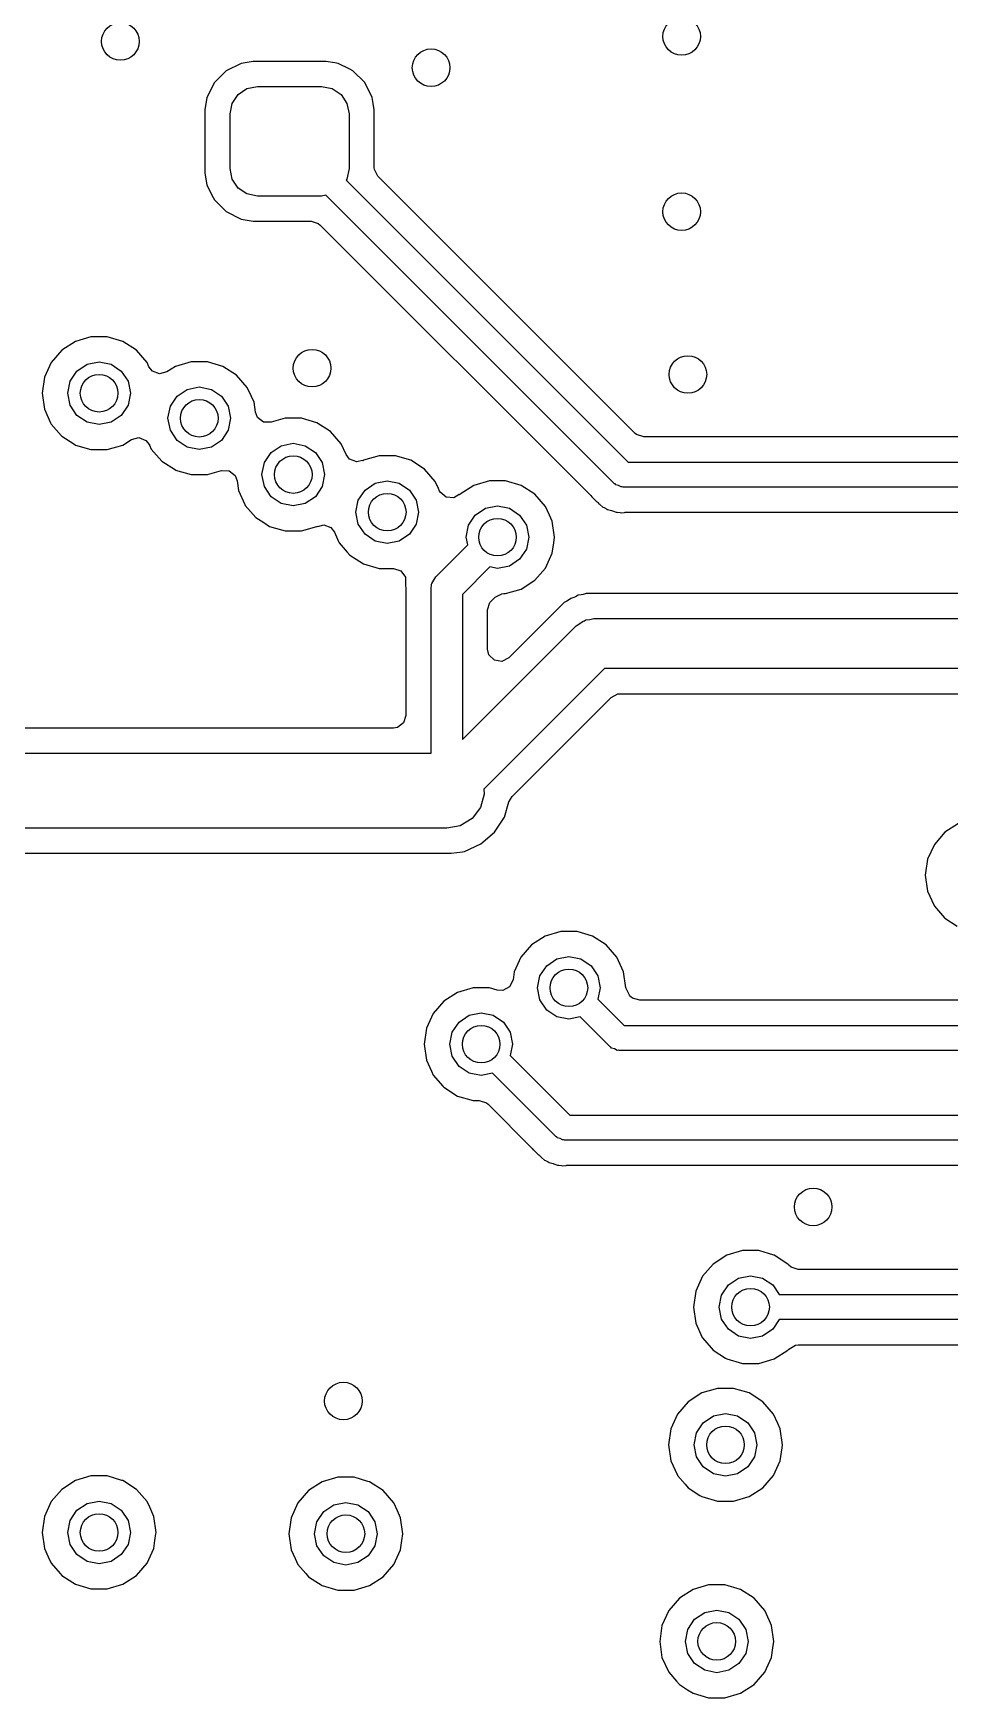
# Model space of a CAD drawing. Extents: x 100.3 to 185, y -144.7 to -85.3.
# Drawn here: x 131.52 to 138.84, y -106.92 to -93.62 of the extents above; entities that cross this region are included whole.
import ezdxf

# ---------------------------------------------------------------- set-up
doc = ezdxf.new("R2010")
doc.units = 0
doc.layers.add('BLACK', color=7, linetype='CONTINUOUS')

msp = doc.modelspace()

# ---------------------------------------------------------------- linework, layer by layer
at = {"layer": 'BLACK', "linetype": 'CONTINUOUS'}
for p, q in [((133.281, -93.8493), (133.183, -93.8649)), ((133.859, -93.8493), (133.281, -93.8493)), ((133.281, -93.8493), (133.281, -93.8493)), ((133.933, -93.861), (133.859, -93.8493)), ((133.859, -93.8493), (133.859, -93.8493)), ((133.957, -93.8649), (133.933, -93.861)), ((133.064, -93.9252), (132.97, -94.0191)), ((133.183, -93.8649), (133.064, -93.9252)), ((133.183, -93.8649), (133.183, -93.8649)), ((134.052, -93.9128), (133.957, -93.8649)), ((133.957, -93.8649), (133.957, -93.8649)), ((134.076, -93.9252), (134.052, -93.9128)), ((134.17, -94.0191), (134.076, -93.9252)), ((132.97, -94.0191), (132.91, -94.1374)), ((133.112, -94.1849), (133.159, -94.1139)), ((133.159, -94.1139), (133.23, -94.0665)), ((133.23, -94.0665), (133.314, -94.0498)), ((133.314, -94.0498), (133.826, -94.0498)), ((133.826, -94.0498), (133.91, -94.0665)), ((133.91, -94.0665), (133.981, -94.1139)), ((133.981, -94.1139), (134.028, -94.1849)), ((134.23, -94.1374), (134.17, -94.0191)), ((132.91, -94.1374), (132.894, -94.2356)), ((132.894, -94.2356), (132.894, -94.7391)), ((132.91, -94.1374), (132.91, -94.1374)), ((133.095, -94.2686), (133.112, -94.1849)), ((134.028, -94.1849), (134.045, -94.2686)), ((134.238, -94.186), (134.23, -94.1374)), ((134.245, -94.2356), (134.238, -94.186)), ((134.245, -94.6969), (134.245, -94.2356)), ((133.095, -94.7061), (133.095, -94.2686)), ((134.045, -94.2686), (134.045, -94.7061)), ((132.894, -94.7391), (132.91, -94.8373)), ((133.112, -94.7898), (133.095, -94.7061)), ((133.159, -94.8608), (133.112, -94.7898)), ((134.028, -94.7898), (134.023, -94.7985)), ((134.045, -94.7061), (134.028, -94.7898)), ((134.247, -94.7123), (134.245, -94.6969)), ((134.274, -94.7669), (134.247, -94.7123)), ((136.328, -96.8205), (134.274, -94.7669)), ((132.91, -94.8373), (132.91, -94.8373)), ((132.91, -94.8373), (132.961, -94.9364)), ((133.23, -94.9082), (133.159, -94.8608)), ((133.314, -94.9248), (133.23, -94.9082)), ((133.826, -94.9248), (133.314, -94.9248)), ((133.859, -94.9182), (133.826, -94.9248)), ((136.162, -97.2207), (133.859, -94.9182)), ((134.023, -94.7985), (136.274, -97.05)), ((132.961, -94.9364), (132.97, -94.9556)), ((132.97, -94.9556), (133.064, -95.0495)), ((133.064, -95.0495), (133.183, -95.1098)), ((133.183, -95.1098), (133.249, -95.1203)), ((133.249, -95.1203), (133.281, -95.1253)), ((133.281, -95.1253), (133.281, -95.1253)), ((133.281, -95.1253), (133.742, -95.1253)), ((133.742, -95.1253), (133.8, -95.1442)), ((133.8, -95.1442), (133.812, -95.1543)), ((133.812, -95.1543), (135.974, -97.3164)), ((131.861, -96.086), (131.752, -96.156)), ((131.985, -96.0495), (131.861, -96.086)), ((131.861, -96.086), (131.861, -96.086)), ((132.115, -96.0495), (131.985, -96.0495)), ((131.985, -96.0495), (131.985, -96.0495)), ((132.239, -96.086), (132.115, -96.0495)), ((132.115, -96.0495), (132.115, -96.0495)), ((132.348, -96.156), (132.239, -96.086)), ((132.239, -96.086), (132.239, -96.086)), ((132.239, -96.086), (132.239, -96.086)), ((132.239, -96.086), (132.239, -96.086)), ((131.667, -96.2539), (131.613, -96.3718)), ((131.752, -96.156), (131.667, -96.2539)), ((131.954, -96.269), (132.05, -96.25)), ((132.05, -96.25), (132.146, -96.269)), ((132.433, -96.2539), (132.348, -96.156)), ((132.348, -96.156), (132.348, -96.156)), ((132.348, -96.156), (132.348, -96.156)), ((132.448, -96.2881), (132.433, -96.2539)), ((132.785, -96.2495), (132.661, -96.286)), ((132.915, -96.2495), (132.785, -96.2495)), ((132.785, -96.2495), (132.785, -96.2495)), ((133.039, -96.286), (132.915, -96.2495)), ((132.915, -96.2495), (132.915, -96.2495)), ((131.613, -96.3718), (131.595, -96.5)), ((131.819, -96.4043), (131.873, -96.3232)), ((131.873, -96.3232), (131.954, -96.269)), ((132.146, -96.269), (132.227, -96.3232)), ((132.227, -96.3232), (132.281, -96.4043)), ((132.476, -96.3236), (132.448, -96.2881)), ((132.533, -96.3458), (132.476, -96.3236)), ((132.592, -96.3303), (132.533, -96.3458)), ((132.661, -96.286), (132.592, -96.3303)), ((132.661, -96.286), (132.661, -96.286)), ((133.148, -96.356), (133.039, -96.286)), ((133.039, -96.286), (133.039, -96.286)), ((133.039, -96.286), (133.039, -96.286)), ((133.039, -96.286), (133.039, -96.286)), ((133.233, -96.4539), (133.148, -96.356)), ((133.148, -96.356), (133.148, -96.356)), ((133.148, -96.356), (133.148, -96.356)), ((131.595, -96.5), (131.595, -96.5)), ((131.595, -96.5), (131.613, -96.6282)), ((131.8, -96.5), (131.819, -96.4043)), ((131.819, -96.5957), (131.8, -96.5)), ((132.281, -96.4043), (132.3, -96.5)), ((132.3, -96.5), (132.281, -96.5957)), ((132.673, -96.5232), (132.754, -96.469)), ((132.754, -96.469), (132.85, -96.45)), ((132.85, -96.45), (132.946, -96.469)), ((132.946, -96.469), (133.027, -96.5232)), ((133.266, -96.5264), (133.233, -96.4539)), ((131.613, -96.6282), (131.663, -96.736)), ((131.873, -96.6768), (131.819, -96.5957)), ((132.281, -96.5957), (132.227, -96.6768)), ((132.6, -96.7), (132.619, -96.6043)), ((132.619, -96.6043), (132.673, -96.5232)), ((133.027, -96.5232), (133.081, -96.6043)), ((133.081, -96.6043), (133.1, -96.7)), ((133.287, -96.5718), (133.266, -96.5264)), ((133.298, -96.6513), (133.287, -96.5718)), ((133.314, -96.693), (133.298, -96.6513)), ((131.663, -96.736), (131.667, -96.7461)), ((131.667, -96.7461), (131.747, -96.8387)), ((131.954, -96.731), (131.873, -96.6768)), ((132.05, -96.75), (131.954, -96.731)), ((132.146, -96.731), (132.05, -96.75)), ((132.227, -96.6768), (132.146, -96.731)), ((132.619, -96.7957), (132.6, -96.7)), ((133.1, -96.7), (133.081, -96.7957)), ((133.363, -96.7304), (133.314, -96.693)), ((133.424, -96.7322), (133.363, -96.7304)), ((133.535, -96.6995), (133.424, -96.7322)), ((133.665, -96.6995), (133.535, -96.6995)), ((133.535, -96.6995), (133.535, -96.6995)), ((133.789, -96.736), (133.665, -96.6995)), ((133.665, -96.6995), (133.665, -96.6995)), ((133.898, -96.806), (133.789, -96.736)), ((133.789, -96.736), (133.789, -96.736)), ((133.789, -96.736), (133.789, -96.736)), ((133.789, -96.736), (133.789, -96.736)), ((131.747, -96.8387), (131.752, -96.844)), ((131.752, -96.844), (131.848, -96.9054)), ((131.848, -96.9054), (131.861, -96.914)), ((131.861, -96.914), (131.985, -96.9505)), ((132.115, -96.9505), (132.239, -96.914)), ((132.239, -96.914), (132.308, -96.8697)), ((132.308, -96.8697), (132.367, -96.8542)), ((132.367, -96.8542), (132.424, -96.8764)), ((132.424, -96.8764), (132.452, -96.9119)), ((132.452, -96.9119), (132.452, -96.914)), ((132.452, -96.914), (132.467, -96.9461)), ((132.673, -96.8768), (132.619, -96.7957)), ((132.754, -96.931), (132.673, -96.8768)), ((133.027, -96.8768), (132.946, -96.931)), ((133.081, -96.7957), (133.027, -96.8768)), ((133.423, -96.9732), (133.504, -96.919)), ((133.504, -96.919), (133.6, -96.9)), ((133.6, -96.9), (133.696, -96.919)), ((133.696, -96.919), (133.777, -96.9732)), ((133.983, -96.9039), (133.898, -96.806)), ((133.898, -96.806), (133.898, -96.806)), ((133.898, -96.806), (133.898, -96.806)), ((134.022, -96.9906), (133.983, -96.9039)), ((133.983, -96.9039), (133.983, -96.9039)), ((133.983, -96.9039), (133.983, -96.9039)), ((136.34, -96.8306), (136.328, -96.8205)), ((136.398, -96.8495), (136.34, -96.8306)), ((141.086, -96.8495), (136.398, -96.8495)), ((131.985, -96.9505), (131.985, -96.9505)), ((131.985, -96.9505), (132.115, -96.9505)), ((132.115, -96.9505), (132.115, -96.9505)), ((132.467, -96.9461), (132.552, -97.044)), ((132.552, -97.044), (132.552, -97.044)), ((132.552, -97.044), (132.659, -97.1131)), ((132.85, -96.95), (132.754, -96.931)), ((132.946, -96.931), (132.85, -96.95)), ((133.369, -97.0543), (133.423, -96.9732)), ((133.777, -96.9732), (133.831, -97.0543)), ((134.05, -97.0261), (134.022, -96.9906)), ((134.107, -97.0483), (134.05, -97.0261)), ((134.153, -97.0361), (134.107, -97.0483)), ((134.154, -97.0389), (134.153, -97.0361)), ((134.161, -97.036), (134.154, -97.0389)), ((134.285, -96.9995), (134.161, -97.036)), ((134.415, -96.9995), (134.285, -96.9995)), ((134.285, -96.9995), (134.285, -96.9995)), ((134.539, -97.036), (134.415, -96.9995)), ((134.415, -96.9995), (134.415, -96.9995)), ((134.648, -97.106), (134.539, -97.036)), ((134.539, -97.036), (134.539, -97.036)), ((134.539, -97.036), (134.539, -97.036)), ((134.539, -97.036), (134.539, -97.036)), ((136.274, -97.05), (157.508, -97.05)), ((132.659, -97.1131), (132.661, -97.114)), ((132.661, -97.114), (132.785, -97.1505)), ((132.785, -97.1505), (132.785, -97.1505)), ((132.785, -97.1505), (132.915, -97.1505)), ((132.915, -97.1505), (133.026, -97.1178)), ((132.915, -97.1505), (132.915, -97.1505)), ((133.026, -97.1178), (133.087, -97.1196)), ((133.087, -97.1196), (133.136, -97.157)), ((133.136, -97.157), (133.152, -97.1987)), ((133.35, -97.15), (133.369, -97.0543)), ((133.369, -97.2457), (133.35, -97.15)), ((133.831, -97.0543), (133.85, -97.15)), ((133.85, -97.15), (133.831, -97.2457)), ((134.733, -97.2039), (134.648, -97.106)), ((134.648, -97.106), (134.648, -97.106)), ((134.648, -97.106), (134.648, -97.106)), ((133.152, -97.1987), (133.163, -97.2782)), ((133.163, -97.2782), (133.214, -97.3884)), ((133.423, -97.3268), (133.369, -97.2457)), ((133.831, -97.2457), (133.777, -97.3268)), ((134.119, -97.3543), (134.173, -97.2732)), ((134.173, -97.2732), (134.254, -97.219)), ((134.254, -97.219), (134.35, -97.2)), ((134.35, -97.2), (134.446, -97.219)), ((134.446, -97.219), (134.527, -97.2732)), ((134.527, -97.2732), (134.581, -97.3543)), ((134.759, -97.2618), (134.733, -97.2039)), ((134.768, -97.2811), (134.759, -97.2618)), ((134.773, -97.2911), (134.768, -97.2811)), ((134.82, -97.3312), (134.773, -97.2911)), ((134.925, -97.3094), (134.881, -97.3364)), ((134.927, -97.3107), (134.925, -97.3094)), ((134.932, -97.306), (134.927, -97.3107)), ((135.041, -97.236), (134.932, -97.306)), ((135.165, -97.1995), (135.041, -97.236)), ((135.041, -97.236), (135.041, -97.236)), ((135.295, -97.1995), (135.165, -97.1995)), ((135.165, -97.1995), (135.165, -97.1995)), ((135.419, -97.236), (135.295, -97.1995)), ((135.295, -97.1995), (135.295, -97.1995)), ((135.528, -97.306), (135.419, -97.236)), ((135.419, -97.236), (135.419, -97.236)), ((135.419, -97.236), (135.419, -97.236)), ((135.419, -97.236), (135.419, -97.236)), ((135.613, -97.4039), (135.528, -97.306)), ((135.528, -97.306), (135.528, -97.306)), ((135.528, -97.306), (135.528, -97.306)), ((135.974, -97.3164), (135.982, -97.3276)), ((136.169, -97.2244), (136.162, -97.2207)), ((136.174, -97.2309), (136.169, -97.2244)), ((136.196, -97.2381), (136.174, -97.2309)), ((136.217, -97.2488), (136.196, -97.2381)), ((136.225, -97.2475), (136.217, -97.2488)), ((136.233, -97.25), (136.225, -97.2475)), ((157.549, -97.25), (136.233, -97.25)), ((133.214, -97.3884), (133.217, -97.3961)), ((133.217, -97.3961), (133.279, -97.4678)), ((133.504, -97.381), (133.423, -97.3268)), ((133.6, -97.4), (133.504, -97.381)), ((133.696, -97.381), (133.6, -97.4)), ((133.777, -97.3268), (133.696, -97.381)), ((134.1, -97.45), (134.119, -97.3543)), ((134.119, -97.5457), (134.1, -97.45)), ((134.581, -97.3543), (134.6, -97.45)), ((134.6, -97.45), (134.581, -97.5457)), ((134.881, -97.3364), (134.82, -97.3312)), ((135.053, -97.4732), (135.134, -97.419)), ((135.134, -97.419), (135.23, -97.4)), ((135.23, -97.4), (135.326, -97.419)), ((135.326, -97.419), (135.407, -97.4732)), ((135.645, -97.4741), (135.613, -97.4039)), ((135.982, -97.3276), (135.983, -97.3269)), ((135.983, -97.3269), (135.989, -97.3342)), ((135.989, -97.3342), (136.024, -97.3666)), ((136.024, -97.3666), (136.026, -97.3682)), ((136.026, -97.3682), (136.034, -97.3759)), ((136.034, -97.3759), (136.04, -97.3822)), ((136.04, -97.3822), (136.043, -97.3842)), ((136.043, -97.3842), (136.048, -97.3884)), ((136.048, -97.3884), (136.072, -97.4099)), ((136.072, -97.4099), (136.072, -97.4099)), ((136.072, -97.4099), (136.072, -97.4099)), ((136.072, -97.4099), (136.081, -97.4135)), ((136.081, -97.4135), (136.101, -97.4241)), ((136.101, -97.4241), (136.109, -97.4297)), ((136.109, -97.4297), (136.14, -97.437)), ((136.14, -97.437), (136.147, -97.439)), ((136.147, -97.439), (136.176, -97.4505)), ((136.176, -97.4505), (136.186, -97.4505)), ((136.186, -97.4505), (136.209, -97.4531)), ((136.219, -97.4554), (136.243, -97.4519)), ((136.243, -97.4519), (136.25, -97.451)), ((136.25, -97.451), (136.257, -97.4505)), ((136.257, -97.4505), (147.336, -97.4505)), ((133.279, -97.4678), (133.302, -97.494)), ((133.302, -97.494), (133.364, -97.5336)), ((133.364, -97.5336), (133.411, -97.564)), ((133.411, -97.564), (133.535, -97.6005)), ((133.665, -97.6005), (133.789, -97.564)), ((133.789, -97.564), (133.796, -97.5611)), ((133.789, -97.564), (133.789, -97.564)), ((133.796, -97.5611), (133.797, -97.5639)), ((133.797, -97.5639), (133.843, -97.5517)), ((133.843, -97.5517), (133.9, -97.5739)), ((133.9, -97.5739), (133.928, -97.6094)), ((134.173, -97.6268), (134.119, -97.5457)), ((134.581, -97.5457), (134.527, -97.6268)), ((134.98, -97.65), (134.999, -97.5543)), ((134.999, -97.5543), (135.053, -97.4732)), ((135.407, -97.4732), (135.461, -97.5543)), ((135.461, -97.5543), (135.48, -97.65)), ((135.667, -97.5218), (135.645, -97.4741)), ((135.685, -97.65), (135.667, -97.5218)), ((136.209, -97.4531), (136.219, -97.4554)), ((133.535, -97.6005), (133.535, -97.6005)), ((133.535, -97.6005), (133.665, -97.6005)), ((133.665, -97.6005), (133.665, -97.6005)), ((133.928, -97.6094), (133.962, -97.6848)), ((133.962, -97.6848), (133.967, -97.6961)), ((133.967, -97.6961), (134.031, -97.7699)), ((134.254, -97.681), (134.173, -97.6268)), ((134.35, -97.7), (134.254, -97.681)), ((134.446, -97.681), (134.35, -97.7)), ((134.527, -97.6268), (134.446, -97.681)), ((134.737, -97.9666), (134.992, -97.7111)), ((134.992, -97.7111), (134.98, -97.65)), ((135.48, -97.65), (135.461, -97.7457)), ((135.667, -97.7782), (135.679, -97.6961)), ((135.679, -97.6961), (135.685, -97.65)), ((135.685, -97.65), (135.685, -97.65)), ((134.031, -97.7699), (134.052, -97.794)), ((134.052, -97.794), (134.102, -97.8264)), ((134.102, -97.8264), (134.161, -97.864)), ((135.407, -97.8268), (135.326, -97.881)), ((135.461, -97.7457), (135.407, -97.8268)), ((135.613, -97.8961), (135.667, -97.7782)), ((134.161, -97.864), (134.285, -97.9005)), ((134.285, -97.9005), (134.285, -97.9005)), ((134.285, -97.9005), (134.4, -97.9005)), ((134.4, -97.9005), (134.459, -97.9194)), ((134.459, -97.9194), (134.495, -97.9689)), ((134.495, -97.9689), (134.496, -98.0175)), ((134.722, -97.9938), (134.737, -97.9666)), ((135.169, -97.8879), (134.95, -98.1068)), ((135.23, -97.9), (135.169, -97.8879)), ((135.326, -97.881), (135.23, -97.9)), ((135.528, -97.994), (135.613, -97.8961)), ((134.496, -98.0175), (134.496, -98.0176)), ((134.496, -98.0176), (134.496, -98.0234)), ((134.496, -98.0234), (134.496, -98.0251)), ((134.496, -98.0251), (134.496, -98.0262)), ((134.496, -98.0262), (134.499, -98.0671)), ((134.499, -98.0671), (134.499, -98.0714)), ((134.499, -98.0714), (134.499, -99.0755)), ((134.7, -98.055), (134.703, -98.0329)), ((134.7, -99.375), (134.7, -98.055)), ((134.703, -98.0284), (134.704, -98.026)), ((134.703, -98.0329), (134.703, -98.0284)), ((134.704, -98.026), (134.705, -98.0198)), ((134.705, -98.0198), (134.722, -97.9938)), ((134.95, -98.1068), (134.95, -99.2672)), ((135.211, -98.1295), (135.265, -98.1017)), ((135.265, -98.1017), (135.281, -98.1005)), ((135.281, -98.1005), (135.295, -98.1005)), ((135.295, -98.1005), (135.419, -98.064)), ((135.295, -98.1005), (135.295, -98.1005)), ((135.419, -98.064), (135.528, -97.994)), ((135.875, -98.1144), (135.853, -98.1253)), ((135.899, -98.1106), (135.875, -98.1144)), ((135.875, -98.1144), (135.875, -98.1144)), ((135.914, -98.107), (135.899, -98.1106)), ((135.937, -98.0995), (135.914, -98.107)), ((136.063, -98.0995), (135.937, -98.0995)), ((135.937, -98.0995), (135.937, -98.0995)), ((135.937, -98.0995), (135.937, -98.0995)), ((142.761, -98.0995), (136.063, -98.0995)), ((135.15, -98.2308), (135.169, -98.1726)), ((135.15, -98.5441), (135.15, -98.2308)), ((135.169, -98.1726), (135.179, -98.1608)), ((135.179, -98.1608), (135.211, -98.1295)), ((135.739, -98.1945), (135.32, -98.6141)), ((135.762, -98.1719), (135.739, -98.1945)), ((135.739, -98.1945), (135.739, -98.1945)), ((135.783, -98.161), (135.762, -98.1719)), ((135.762, -98.1719), (135.762, -98.1719)), ((135.796, -98.1529), (135.783, -98.161)), ((135.816, -98.1387), (135.796, -98.1529)), ((135.839, -98.1312), (135.816, -98.1387)), ((135.816, -98.1387), (135.816, -98.1387)), ((135.853, -98.1253), (135.839, -98.1312)), ((134.95, -99.2672), (135.859, -98.3586)), ((135.859, -98.3586), (135.887, -98.3407)), ((135.887, -98.3407), (135.913, -98.3198)), ((135.913, -98.3198), (135.924, -98.3173)), ((135.924, -98.3173), (135.934, -98.3112)), ((135.934, -98.3112), (135.967, -98.3075)), ((135.967, -98.3075), (136, -98.3)), ((136, -98.3), (142.858, -98.3)), ((135.161, -98.589), (135.15, -98.5441)), ((135.205, -98.6323), (135.161, -98.589)), ((135.265, -98.6419), (135.205, -98.6323)), ((135.32, -98.6141), (135.265, -98.6419)), ((136.083, -98.7), (135.12, -99.6628)), ((142.858, -98.7), (136.083, -98.7)), ((136.137, -98.9295), (136.191, -98.9017)), ((136.191, -98.9017), (136.207, -98.9005)), ((136.207, -98.9005), (142.761, -98.9005)), ((135.346, -99.7205), (136.137, -98.9295)), ((134.4, -99.1745), (126.849, -99.1745)), ((134.431, -99.1697), (134.4, -99.1745)), ((134.481, -99.1337), (134.431, -99.1697)), ((134.499, -99.0755), (134.481, -99.1337)), ((126.55, -99.375), (134.7, -99.375)), ((135.124, -99.7027), (135.094, -99.8087)), ((135.12, -99.6628), (135.124, -99.7027)), ((135.094, -99.8087), (135.027, -99.8967)), ((135.285, -99.8851), (135.321, -99.7626)), ((135.321, -99.7626), (135.346, -99.7205)), ((134.825, -99.975), (126.375, -99.975)), ((134.933, -99.9547), (134.825, -99.975)), ((135.027, -99.8967), (134.933, -99.9547)), ((135.207, -100.006), (135.285, -99.8851)), ((138.911, -99.936), (138.802, -100.006)), ((134.967, -100.16), (135.098, -100.1)), ((135.098, -100.1), (135.207, -100.006)), ((138.717, -100.104), (138.663, -100.222)), ((138.802, -100.006), (138.717, -100.104)), ((126.674, -100.175), (134.861, -100.175)), ((134.861, -100.175), (134.95, -100.163)), ((134.95, -100.163), (134.967, -100.16)), ((138.663, -100.222), (138.645, -100.35)), ((138.645, -100.35), (138.645, -100.35)), ((138.645, -100.35), (138.663, -100.478)), ((138.663, -100.478), (138.715, -100.591)), ((138.715, -100.591), (138.717, -100.596)), ((138.717, -100.596), (138.799, -100.691)), ((138.799, -100.691), (138.802, -100.694)), ((138.802, -100.694), (138.898, -100.756)), ((135.502, -100.906), (135.417, -101.004)), ((135.611, -100.836), (135.502, -100.906)), ((135.735, -100.799), (135.611, -100.836)), ((135.611, -100.836), (135.611, -100.836)), ((135.865, -100.799), (135.735, -100.799)), ((135.735, -100.799), (135.735, -100.799)), ((135.989, -100.836), (135.865, -100.799)), ((135.865, -100.799), (135.865, -100.799)), ((136.098, -100.906), (135.989, -100.836)), ((135.989, -100.836), (135.989, -100.836)), ((135.989, -100.836), (135.989, -100.836)), ((135.989, -100.836), (135.989, -100.836)), ((136.183, -101.004), (136.098, -100.906)), ((136.098, -100.906), (136.098, -100.906)), ((136.098, -100.906), (136.098, -100.906)), ((135.417, -101.004), (135.363, -101.122)), ((135.623, -101.073), (135.704, -101.019)), ((135.704, -101.019), (135.8, -101)), ((135.8, -101), (135.896, -101.019)), ((135.896, -101.019), (135.977, -101.073)), ((136.237, -101.122), (136.183, -101.004)), ((135.363, -101.122), (135.354, -101.187)), ((135.55, -101.25), (135.569, -101.154)), ((135.569, -101.154), (135.623, -101.073)), ((135.977, -101.073), (136.031, -101.154)), ((136.031, -101.154), (136.05, -101.25)), ((136.255, -101.25), (136.237, -101.122)), ((134.911, -101.286), (134.802, -101.356)), ((135.035, -101.249), (134.911, -101.286)), ((134.911, -101.286), (134.911, -101.286)), ((135.165, -101.249), (135.035, -101.249)), ((135.035, -101.249), (135.035, -101.249)), ((135.165, -101.25), (135.165, -101.249)), ((135.165, -101.249), (135.165, -101.249)), ((135.228, -101.268), (135.165, -101.25)), ((135.273, -101.271), (135.228, -101.268)), ((135.327, -101.242), (135.273, -101.271)), ((135.354, -101.187), (135.327, -101.242)), ((135.569, -101.346), (135.55, -101.25)), ((136.05, -101.25), (136.032, -101.341)), ((136.256, -101.253), (136.255, -101.25)), ((136.256, -101.254), (136.256, -101.253)), ((136.283, -101.309), (136.256, -101.254)), ((134.802, -101.356), (134.717, -101.454)), ((135.623, -101.427), (135.569, -101.346)), ((135.704, -101.481), (135.623, -101.427)), ((136.032, -101.341), (136.241, -101.55)), ((136.29, -101.315), (136.283, -101.309)), ((136.295, -101.321), (136.29, -101.315)), ((136.307, -101.331), (136.295, -101.321)), ((136.365, -101.349), (136.307, -101.331)), ((141.334, -101.349), (136.365, -101.349)), ((134.663, -101.572), (134.645, -101.7)), ((134.717, -101.454), (134.663, -101.572)), ((134.869, -101.604), (134.923, -101.523)), ((134.923, -101.523), (135.004, -101.469)), ((135.004, -101.469), (135.1, -101.45)), ((135.1, -101.45), (135.196, -101.469)), ((135.196, -101.469), (135.277, -101.523)), ((135.277, -101.523), (135.331, -101.604)), ((135.8, -101.5), (135.704, -101.481)), ((135.891, -101.482), (135.8, -101.5)), ((136.129, -101.721), (135.891, -101.482)), ((136.241, -101.55), (152.322, -101.55)), ((134.645, -101.7), (134.645, -101.7)), ((134.645, -101.7), (134.663, -101.828)), ((134.85, -101.7), (134.869, -101.604)), ((134.869, -101.796), (134.85, -101.7)), ((135.331, -101.604), (135.35, -101.7)), ((135.35, -101.7), (135.332, -101.791)), ((134.663, -101.828), (134.702, -101.914)), ((134.923, -101.877), (134.869, -101.796)), ((135.332, -101.791), (135.807, -102.266)), ((136.136, -101.724), (136.129, -101.721)), ((136.141, -101.731), (136.136, -101.724)), ((136.163, -101.738), (136.141, -101.731)), ((136.184, -101.749), (136.163, -101.738)), ((136.192, -101.748), (136.184, -101.749)), ((136.2, -101.75), (136.192, -101.748)), ((152.322, -101.75), (136.2, -101.75)), ((134.702, -101.914), (134.717, -101.946)), ((134.717, -101.946), (134.795, -102.036)), ((135.004, -101.931), (134.923, -101.877)), ((135.1, -101.95), (135.004, -101.931)), ((135.191, -101.932), (135.1, -101.95)), ((135.695, -102.437), (135.191, -101.932)), ((134.795, -102.036), (134.802, -102.044)), ((134.802, -102.044), (134.911, -102.114)), ((134.911, -102.114), (134.911, -102.114)), ((134.911, -102.114), (135.035, -102.15)), ((135.035, -102.15), (135.085, -102.15)), ((135.085, -102.15), (135.143, -102.169)), ((135.143, -102.169), (135.155, -102.179)), ((135.155, -102.179), (135.507, -102.532)), ((135.807, -102.266), (151.71, -102.266)), ((135.703, -102.44), (135.695, -102.437)), ((135.707, -102.447), (135.703, -102.44)), ((135.73, -102.454), (135.707, -102.447)), ((135.75, -102.465), (135.73, -102.454)), ((135.758, -102.464), (135.75, -102.465)), ((135.766, -102.466), (135.758, -102.464)), ((151.71, -102.466), (135.766, -102.466)), ((135.507, -102.532), (135.516, -102.544)), ((135.516, -102.544), (135.517, -102.543)), ((135.517, -102.543), (135.522, -102.55)), ((135.522, -102.55), (135.558, -102.583)), ((135.558, -102.583), (135.559, -102.584)), ((135.559, -102.584), (135.573, -102.598)), ((135.573, -102.598), (135.573, -102.598)), ((135.573, -102.598), (135.576, -102.6)), ((135.576, -102.6), (135.582, -102.604)), ((135.582, -102.604), (135.605, -102.626)), ((135.605, -102.626), (135.605, -102.626)), ((135.605, -102.626), (135.605, -102.626)), ((135.605, -102.626), (135.614, -102.63)), ((135.614, -102.63), (135.634, -102.64)), ((135.634, -102.64), (135.643, -102.646)), ((135.643, -102.646), (135.674, -102.653)), ((135.674, -102.653), (135.68, -102.655)), ((135.68, -102.655), (135.71, -102.667)), ((135.71, -102.667), (135.72, -102.667)), ((135.72, -102.667), (135.742, -102.669)), ((135.742, -102.669), (135.752, -102.671)), ((135.752, -102.671), (135.777, -102.668)), ((135.777, -102.668), (135.783, -102.667)), ((135.783, -102.667), (135.79, -102.667)), ((135.79, -102.667), (141.901, -102.667)), ((137.061, -103.386), (136.952, -103.456)), ((137.185, -103.349), (137.061, -103.386)), ((137.061, -103.386), (137.061, -103.386)), ((137.315, -103.349), (137.185, -103.349)), ((137.185, -103.349), (137.185, -103.349)), ((137.436, -103.385), (137.315, -103.349)), ((137.315, -103.349), (137.315, -103.349)), ((137.439, -103.386), (137.436, -103.385)), ((137.548, -103.456), (137.439, -103.386)), ((137.439, -103.386), (137.439, -103.386)), ((137.439, -103.386), (137.439, -103.386)), ((136.867, -103.554), (136.813, -103.672)), ((136.952, -103.456), (136.867, -103.554)), ((137.154, -103.569), (137.25, -103.55)), ((137.25, -103.55), (137.346, -103.569)), ((137.556, -103.465), (137.548, -103.456)), ((137.548, -103.456), (137.548, -103.456)), ((137.573, -103.481), (137.556, -103.465)), ((137.631, -103.499), (137.573, -103.481)), ((141.952, -103.499), (137.631, -103.499)), ((136.813, -103.672), (136.795, -103.8)), ((137.019, -103.704), (137.073, -103.623)), ((137.073, -103.623), (137.154, -103.569)), ((137.346, -103.569), (137.427, -103.623)), ((137.427, -103.623), (137.478, -103.7)), ((137.478, -103.7), (151.742, -103.7)), ((136.795, -103.8), (136.795, -103.8)), ((136.795, -103.8), (136.813, -103.928)), ((137, -103.8), (137.019, -103.704)), ((137.019, -103.896), (137, -103.8)), ((136.813, -103.928), (136.865, -104.042)), ((137.073, -103.977), (137.019, -103.896)), ((137.478, -103.9), (137.427, -103.977)), ((151.742, -103.9), (137.478, -103.9)), ((136.865, -104.042), (136.867, -104.046)), ((136.867, -104.046), (136.936, -104.126)), ((137.154, -104.031), (137.073, -103.977)), ((137.25, -104.05), (137.154, -104.031)), ((137.346, -104.031), (137.25, -104.05)), ((137.427, -103.977), (137.346, -104.031)), ((137.608, -104.103), (137.631, -104.1)), ((137.631, -104.1), (147.797, -104.1)), ((136.936, -104.126), (136.952, -104.144)), ((136.952, -104.144), (137.051, -104.208)), ((137.051, -104.208), (137.061, -104.214)), ((137.061, -104.214), (137.185, -104.251)), ((137.315, -104.251), (137.439, -104.214)), ((137.439, -104.214), (137.548, -104.144)), ((137.548, -104.144), (137.556, -104.135)), ((137.556, -104.135), (137.608, -104.103)), ((137.185, -104.251), (137.185, -104.251)), ((137.185, -104.251), (137.315, -104.251)), ((137.315, -104.251), (137.315, -104.251)), ((136.861, -104.486), (136.752, -104.556)), ((136.985, -104.45), (136.861, -104.486)), ((136.861, -104.486), (136.861, -104.486)), ((137.115, -104.45), (136.985, -104.45)), ((136.985, -104.45), (136.985, -104.45)), ((137.239, -104.486), (137.115, -104.45)), ((137.115, -104.45), (137.115, -104.45)), ((137.348, -104.556), (137.239, -104.486)), ((137.239, -104.486), (137.239, -104.486)), ((137.239, -104.486), (137.239, -104.486)), ((137.239, -104.486), (137.239, -104.486)), ((136.752, -104.556), (136.667, -104.654)), ((137.433, -104.654), (137.348, -104.556)), ((137.348, -104.556), (137.348, -104.556)), ((137.348, -104.556), (137.348, -104.556)), ((136.667, -104.654), (136.613, -104.772)), ((136.819, -104.804), (136.873, -104.723)), ((136.873, -104.723), (136.954, -104.669)), ((136.954, -104.669), (137.05, -104.65)), ((137.05, -104.65), (137.146, -104.669)), ((137.146, -104.669), (137.227, -104.723)), ((137.227, -104.723), (137.281, -104.804)), ((137.467, -104.729), (137.433, -104.654)), ((137.487, -104.772), (137.467, -104.729)), ((136.613, -104.772), (136.595, -104.9)), ((136.8, -104.9), (136.819, -104.804)), ((137.281, -104.804), (137.3, -104.9)), ((137.505, -104.9), (137.487, -104.772)), ((136.595, -104.9), (136.595, -104.9)), ((136.595, -104.9), (136.613, -105.028)), ((136.613, -105.028), (136.666, -105.143)), ((136.819, -104.996), (136.8, -104.9)), ((136.873, -105.077), (136.819, -104.996)), ((137.281, -104.996), (137.227, -105.077)), ((137.3, -104.9), (137.281, -104.996)), ((137.433, -105.146), (137.487, -105.028)), ((137.487, -105.028), (137.502, -104.923)), ((137.502, -104.923), (137.505, -104.9)), ((137.505, -104.9), (137.505, -104.9)), ((131.985, -105.149), (131.861, -105.186)), ((132.115, -105.149), (131.985, -105.149)), ((131.985, -105.149), (131.985, -105.149)), ((132.232, -105.184), (132.115, -105.149)), ((132.115, -105.149), (132.115, -105.149)), ((133.955, -105.159), (133.831, -105.196)), ((134.085, -105.159), (133.955, -105.159)), ((133.955, -105.159), (133.955, -105.159)), ((134.196, -105.192), (134.085, -105.159)), ((134.085, -105.159), (134.085, -105.159)), ((136.666, -105.143), (136.667, -105.146)), ((136.667, -105.146), (136.727, -105.215)), ((136.954, -105.131), (136.873, -105.077)), ((137.05, -105.15), (136.954, -105.131)), ((137.146, -105.131), (137.05, -105.15)), ((137.227, -105.077), (137.146, -105.131)), ((137.348, -105.244), (137.433, -105.146)), ((131.752, -105.256), (131.667, -105.354)), ((131.861, -105.186), (131.752, -105.256)), ((131.861, -105.186), (131.861, -105.186)), ((132.239, -105.186), (132.232, -105.184)), ((132.348, -105.256), (132.239, -105.186)), ((132.239, -105.186), (132.239, -105.186)), ((132.239, -105.186), (132.239, -105.186)), ((132.433, -105.354), (132.348, -105.256)), ((132.348, -105.256), (132.348, -105.256)), ((132.348, -105.256), (132.348, -105.256)), ((133.722, -105.266), (133.637, -105.364)), ((133.831, -105.196), (133.722, -105.266)), ((133.831, -105.196), (133.831, -105.196)), ((134.209, -105.196), (134.196, -105.192)), ((134.318, -105.266), (134.209, -105.196)), ((134.209, -105.196), (134.209, -105.196)), ((134.209, -105.196), (134.209, -105.196)), ((134.403, -105.364), (134.318, -105.266)), ((134.318, -105.266), (134.318, -105.266)), ((134.318, -105.266), (134.318, -105.266)), ((136.727, -105.215), (136.752, -105.244)), ((136.752, -105.244), (136.845, -105.304)), ((137.239, -105.314), (137.348, -105.244)), ((131.667, -105.354), (131.613, -105.472)), ((131.819, -105.504), (131.873, -105.423)), ((131.873, -105.423), (131.954, -105.369)), ((131.954, -105.369), (132.05, -105.35)), ((132.05, -105.35), (132.146, -105.369)), ((132.146, -105.369), (132.227, -105.423)), ((132.227, -105.423), (132.281, -105.504)), ((132.454, -105.399), (132.433, -105.354)), ((132.487, -105.472), (132.454, -105.399)), ((133.637, -105.364), (133.583, -105.482)), ((133.843, -105.433), (133.924, -105.379)), ((133.924, -105.379), (134.02, -105.36)), ((134.02, -105.36), (134.116, -105.379)), ((134.116, -105.379), (134.197, -105.433)), ((134.432, -105.428), (134.403, -105.364)), ((134.457, -105.482), (134.432, -105.428)), ((136.845, -105.304), (136.861, -105.314)), ((136.861, -105.314), (136.985, -105.35)), ((136.985, -105.35), (136.985, -105.35)), ((136.985, -105.35), (137.115, -105.35)), ((137.115, -105.35), (137.239, -105.314)), ((137.115, -105.35), (137.115, -105.35)), ((131.613, -105.472), (131.595, -105.6)), ((131.8, -105.6), (131.819, -105.504)), ((132.281, -105.504), (132.3, -105.6)), ((132.505, -105.6), (132.487, -105.472)), ((133.583, -105.482), (133.565, -105.61)), ((133.77, -105.61), (133.789, -105.514)), ((133.789, -105.514), (133.843, -105.433)), ((134.197, -105.433), (134.251, -105.514)), ((134.251, -105.514), (134.27, -105.61)), ((134.475, -105.61), (134.457, -105.482)), ((131.595, -105.6), (131.595, -105.6)), ((131.595, -105.6), (131.613, -105.728)), ((131.819, -105.696), (131.8, -105.6)), ((131.873, -105.777), (131.819, -105.696)), ((132.281, -105.696), (132.227, -105.777)), ((132.3, -105.6), (132.281, -105.696)), ((132.487, -105.728), (132.496, -105.665)), ((132.496, -105.665), (132.504, -105.61)), ((132.504, -105.61), (132.505, -105.6)), ((132.505, -105.6), (132.505, -105.6)), ((133.565, -105.61), (133.565, -105.61)), ((133.565, -105.61), (133.583, -105.738)), ((133.789, -105.706), (133.77, -105.61)), ((134.27, -105.61), (134.251, -105.706)), ((134.457, -105.738), (134.467, -105.665)), ((134.467, -105.665), (134.475, -105.61)), ((134.475, -105.61), (134.475, -105.61)), ((131.613, -105.728), (131.644, -105.796)), ((131.644, -105.796), (131.667, -105.846)), ((131.954, -105.831), (131.873, -105.777)), ((132.227, -105.777), (132.146, -105.831)), ((132.433, -105.846), (132.487, -105.728)), ((133.583, -105.738), (133.615, -105.809)), ((133.615, -105.809), (133.637, -105.856)), ((133.843, -105.787), (133.789, -105.706)), ((133.924, -105.841), (133.843, -105.787)), ((134.197, -105.787), (134.116, -105.841)), ((134.251, -105.706), (134.197, -105.787)), ((134.403, -105.856), (134.457, -105.738)), ((131.667, -105.846), (131.739, -105.929)), ((131.739, -105.929), (131.752, -105.944)), ((131.752, -105.944), (131.84, -106)), ((132.05, -105.85), (131.954, -105.831)), ((132.146, -105.831), (132.05, -105.85)), ((132.239, -106.014), (132.348, -105.944)), ((132.348, -105.944), (132.433, -105.846)), ((133.637, -105.856), (133.7, -105.929)), ((133.7, -105.929), (133.722, -105.954)), ((133.722, -105.954), (133.831, -106.024)), ((134.02, -105.86), (133.924, -105.841)), ((134.116, -105.841), (134.02, -105.86)), ((134.209, -106.024), (134.318, -105.954)), ((134.318, -105.954), (134.403, -105.856)), ((131.84, -106), (131.861, -106.014)), ((131.861, -106.014), (131.985, -106.05)), ((131.985, -106.05), (131.985, -106.05)), ((131.985, -106.05), (132.115, -106.05)), ((132.115, -106.05), (132.239, -106.014)), ((132.115, -106.05), (132.115, -106.05)), ((133.831, -106.024), (133.831, -106.024)), ((133.831, -106.024), (133.955, -106.06)), ((133.955, -106.06), (133.955, -106.06)), ((133.955, -106.06), (134.085, -106.06)), ((134.085, -106.06), (134.209, -106.024)), ((134.085, -106.06), (134.085, -106.06)), ((136.791, -106.056), (136.682, -106.126)), ((136.915, -106.019), (136.791, -106.056)), ((136.791, -106.056), (136.791, -106.056)), ((137.045, -106.019), (136.915, -106.019)), ((136.915, -106.019), (136.915, -106.019)), ((137.169, -106.056), (137.045, -106.019)), ((137.045, -106.019), (137.045, -106.019)), ((137.278, -106.126), (137.169, -106.056)), ((137.169, -106.056), (137.169, -106.056)), ((137.169, -106.056), (137.169, -106.056)), ((137.169, -106.056), (137.169, -106.056)), ((136.597, -106.224), (136.543, -106.342)), ((136.682, -106.126), (136.597, -106.224)), ((136.884, -106.239), (136.98, -106.22)), ((136.98, -106.22), (137.076, -106.239)), ((137.363, -106.224), (137.278, -106.126)), ((137.278, -106.126), (137.278, -106.126)), ((137.278, -106.126), (137.278, -106.126)), ((137.4, -106.306), (137.363, -106.224)), ((136.543, -106.342), (136.525, -106.47)), ((136.749, -106.374), (136.803, -106.293)), ((136.803, -106.293), (136.884, -106.239)), ((137.076, -106.239), (137.157, -106.293)), ((137.157, -106.293), (137.211, -106.374)), ((137.417, -106.342), (137.4, -106.306)), ((137.435, -106.47), (137.417, -106.342)), ((136.525, -106.47), (136.525, -106.47)), ((136.525, -106.47), (136.543, -106.598)), ((136.73, -106.47), (136.749, -106.374)), ((136.749, -106.566), (136.73, -106.47)), ((137.211, -106.374), (137.23, -106.47)), ((137.23, -106.47), (137.211, -106.566)), ((137.428, -106.522), (137.435, -106.47)), ((137.435, -106.47), (137.435, -106.47)), ((136.543, -106.598), (136.597, -106.716)), ((136.803, -106.647), (136.749, -106.566)), ((137.211, -106.566), (137.157, -106.647)), ((137.363, -106.716), (137.417, -106.598)), ((137.417, -106.598), (137.428, -106.522)), ((136.597, -106.716), (136.597, -106.716)), ((136.597, -106.716), (136.66, -106.789)), ((136.884, -106.701), (136.803, -106.647)), ((136.98, -106.72), (136.884, -106.701)), ((137.076, -106.701), (136.98, -106.72)), ((137.157, -106.647), (137.076, -106.701)), ((137.278, -106.814), (137.363, -106.716)), ((136.66, -106.789), (136.682, -106.814)), ((136.682, -106.814), (136.747, -106.856)), ((136.747, -106.856), (136.791, -106.884)), ((136.791, -106.884), (136.915, -106.92)), ((137.045, -106.92), (137.169, -106.884)), ((137.169, -106.884), (137.278, -106.814)), ((136.915, -106.92), (136.915, -106.92)), ((136.915, -106.92), (137.045, -106.92)), ((137.045, -106.92), (137.045, -106.92))]:
    msp.add_line(p, q, dxfattribs=at)
at = {"layer": 'BLACK'}
for centre in [(132.22, -93.69), (136.7, -93.65), (134.7, -93.9), (136.7, -95.05), (133.75, -96.3), (136.75, -96.35), (132.05, -96.5), (132.85, -96.7), (133.6, -97.15), (134.35, -97.45), (135.23, -97.65), (135.8, -101.25), (135.1, -101.7), (137.75, -103), (137.25, -103.8), (134, -104.55), (137.05, -104.9), (132.05, -105.6), (134.02, -105.61), (136.98, -106.47)]:
    msp.add_circle(centre, 0.15, dxfattribs=at)

doc.saveas('drawing.dxf')
